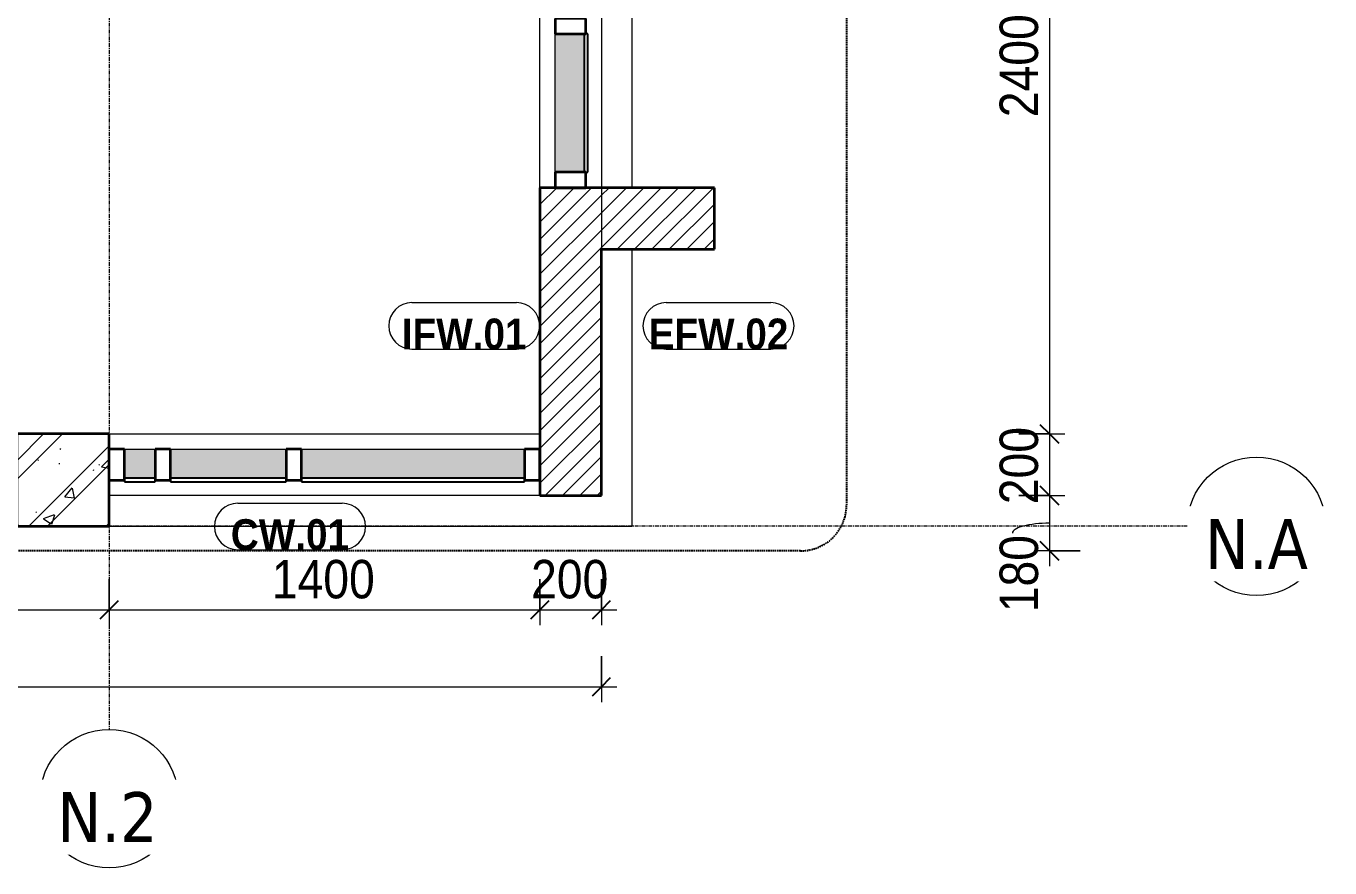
# Model space of a CAD drawing. Header units: millimetres. Extents: x 67230 to 175545, y -2320 to 85793.
# Drawn here: x 73383 to 77621, y 80308 to 83043 of the extents above; entities that cross this region are included whole.
import ezdxf

# ---------------------------------------------------------------- set-up
doc = ezdxf.new("R2010")
doc.units = ezdxf.units.MM
for name, pattern in [('Dash - Tight', [4.5, 3, -1.5]), ('Grid Line', [22.225, 12.7, -3.175, 3.175, -3.175]), ('Hidden', [7.14375, 4.7625, -2.38125])]:
    doc.linetypes.add(name, pattern=pattern)
for name, color, linetype, lineweight in [('A-ANNO-DIMS', 211, 'Continuous', 9), ('A-ANNO-DIMS-50', 211, 'Continuous', 9), ('A-ANNO-NOTE', 131, 'Continuous', 9), ('A-DETL-GENF-1', 92, 'Dash - Tight', 18), ('A-DETL-GENF-2', 92, 'Hidden', 25), ('A-FLOR', 192, 'Continuous', 18), ('A-GLAZ-CURT', 52, 'Continuous', 18), ('A-GLAZ-CURT-1', 52, 'Continuous', 25), ('A-GLAZ-CWMG', 51, 'Continuous', 18), ('A-GLAZ-CWMG-1', 51, 'Continuous', 35), ('A-WALL', 113, 'Continuous', 18), ('A-WALL-1', 9, 'Continuous', 18), ('A-WALL-2', 113, 'Continuous', 35), ('A-WALL-PATT-1', 111, 'Continuous', 18), ('S-COLS', 52, 'Continuous', 18), ('S-COLS-1', 9, 'Continuous', 18), ('S-COLS-2', 52, 'Continuous', 35), ('S-GRID-1', 1, 'Grid Line', 9), ('S-GRID-IDEN', 1, 'Continuous', 9)]:
    doc.layers.add(name, color=color, linetype=linetype, lineweight=lineweight)
doc.styles.add('Arial_B', font='arialbd.ttf', dxfattribs={"width": 0.9, "height": 100})
doc.styles.add('Tahoma_B', font='tahomabd.ttf', dxfattribs={"height": 162.5})
doc.styles.add('UTM Avo', font='', dxfattribs={"width": 0.9, "height": 125})
doc.styles.get('UTM Avo').set_extended_font_data('UTM Avo')
doc.dimstyles.new('1_Dim_chi_tiet_2_5', dxfattribs={"dimscale": 304.8, "dimtxt": 124.912619, "dimasz": 0.19685, "dimexe": 0.164042, "dimexo": 0.0625, "dimgap": 0.016404, "dimtad": 1, "dimdec": 0, "dimrnd": 5, "dimzin": 0, "dimdsep": 46, "dimtxsty": 'UTM Avo', "dimblk1": 'OBLIQUE', "dimblk2": 'OBLIQUE', "dimsah": 1, "dimcen": 0.09, "dimdle": 0.164042, "dimazin": 0, "dimtfac": 1, "dimtdec": 4, "dimtix": 1, "dimtmove": 1, "dimatfit": 3, "dimfxl": 0.328084, "dimfxlon": 1, "dimtvp": 1, "dimtolj": 1, "dimtzin": 0, "dimarcsym": 2})
doc.dimstyles.new('1_Dim_chi_tiet_2_5_1', dxfattribs={"dimscale": 304.8, "dimtxt": 124.912619, "dimasz": 0.19685, "dimexe": 0.164042, "dimexo": 0.0625, "dimgap": 0.016404, "dimtad": 1, "dimdec": 0, "dimrnd": 5, "dimzin": 0, "dimdsep": 46, "dimtxsty": 'UTM Avo', "dimblk1": 'OBLIQUE', "dimblk2": 'OBLIQUE', "dimsah": 1, "dimcen": 0.09, "dimdle": 0.164042, "dimazin": 0, "dimtfac": 1, "dimtdec": 4, "dimtix": 1, "dimtmove": 0, "dimatfit": 3, "dimfxl": 0.328084, "dimfxlon": 1, "dimtvp": 1, "dimtolj": 1, "dimtzin": 0, "dimarcsym": 2})
pattern_1 = [(50, (-73502.56, -81568.23), (364.3679, -31.8783), [38.1, -419.1]), (355, (-73502.56, -81568.23), (-70.4859, 382.1133), [30.48, -335.28]), (100.451, (-73472.2, -81570.9), (293.885, 350.2334), [32.38, -356.18]), (46.184, (-73502.56, -81466.63), (542.1585, -84.0858), [57.15, -628.65]), (96.636, (-73457.4, -81473.63), (474.805, 494.8554), [48.57, -534.27]), (351.184, (-73502.56, -81466.6), (474.8102, 494.85), [45.72, -502.92]), (21, (-73451.76, -81492.03), (303.2285, -204.5305), [38.1, -419.1]), (326, (-73451.76, -81492.03), (123.6039, 368.376), [30.48, -335.28]), (71.451, (-73426.5, -81509.07), (426.8341, 163.8427), [32.38, -356.18]), (37.5, (-73502.56, -81568.23), (6.17665, 169.11015), [3.353, -327.863, 3.353, -337.007, -336.55]), (37.5, (-73502.56, -81568.23), (6.17665, 169.11015), [-671.576, 3.353, -333.197]), (7.5, (-73502.56, -81568.23), (133.63888, 200.3615), [3.353, -190.703, 3.353, -320.243, -128.27]), (7.5, (-73502.56, -81568.23), (133.63888, 200.3615), [-517.652, 3.353, -124.917]), (327.5, (-73615.85, -81568.23), (271.18182, -11.45836), [3.353, -123.647, 3.353, -918.667]), (327.5, (-73615.85, -81568.23), (271.18182, -11.45836), [-130.353, -392.887, 3.353, -522.427]), (317.5, (-73666.65, -81568.23), (296.2585, 50.85285), [3.353, -161.747, 3.353, -633.171]), (317.5, (-73666.65, -81568.23), (296.2585, 50.85285), [-168.453, -259.791, 3.353, -370.027]), (45, (-73502.56, -81568.23), (-125.7236, 125.7236), []), (45, (-73502.56, -81377.73), (-125.7236, 125.7236), [])]
pattern_2 = [(45, (0, 0), (-28.284271, 28.284271), [])]

# ---------------------------------------------------------------- blocks, each defined once
blk = doc.blocks.new('M_Concrete-Rectangular-Column2 - 300x300-V3-TKCS_NHÀ BẢO VỆ - MẶT BẰNG COTE _1_000')
at = {"layer": 'S-COLS-1'}
h = blk.add_hatch(dxfattribs=at)
h.set_pattern_fill('FP_4', color=256, style=0, pattern_type=2)
h.set_pattern_definition(pattern_1)
h.paths.add_polyline_path([(150, -150), (150, 150), (-150, 150), (-150, -150)])
h = blk.add_hatch(dxfattribs=at)
h.set_pattern_fill('FP_4', color=256, style=0, pattern_type=2)
h.set_pattern_definition(pattern_1)
h.paths.add_polyline_path([(150, -150), (150, 150), (-150, 150), (-150, -150)])
at = {"layer": 'S-COLS-2'}
for p, q in [((150, 150), (-150, 150)), ((-150, 150), (-150, -150)), ((150, -150), (150, 150)), ((-150, -150), (150, -150))]:
    blk.add_line(p, q, dxfattribs=at)
blk = doc.blocks.new('Rectangular Mullion - 50 x 100mm-2035525-TKCS_NHÀ BẢO VỆ - MẶT BẰNG COTE _1_000')
at = {"layer": 'A-GLAZ-CWMG-1'}
for p, q in [((-50, 100), (0, 100)), ((-50, 0), (-50, 100)), ((0, 100), (0, 0)), ((0, 0), (-50, 0))]:
    blk.add_line(p, q, dxfattribs=at)
blk = doc.blocks.new('System Panel - Glazed-2035462-TKCS_NHÀ BẢO VỆ - MẶT BẰNG COTE _1_000')
at = {"layer": 'A-GLAZ-CURT-1'}
for p, q in [((362.5, 6), (-362.5, 6)), ((-362.5, 6), (-362.5, -6)), ((362.5, -6), (362.5, 6)), ((-362.5, -6), (362.5, -6))]:
    blk.add_line(p, q, dxfattribs=at)
blk = doc.blocks.new('Rectangular Mullion - 50 x 100mm-2023109-TKCS_NHÀ BẢO VỆ - MẶT BẰNG COTE _1_000')
at = {"layer": 'A-GLAZ-CWMG'}
blk.add_hatch(color=256, dxfattribs=at).paths.add_polyline_path([(71427.6, 84168.2), (71427.6, 84262.2), (70702.6, 84262.2), (70702.6, 84168.2)])
blk.add_line((71427.6, 84168.2), (70702.6, 84168.2), dxfattribs=at)
blk = doc.blocks.new('Rectangular Mullion - 50 x 100mm-V4-TKCS_NHÀ BẢO VỆ - MẶT BẰNG COTE _1_000')
at = {"layer": 'A-GLAZ-CWMG-1'}
for p, q in [((-50, 100), (0, 100)), ((-50, 0), (-50, 100)), ((0, 0), (-50, 0))]:
    blk.add_line(p, q, dxfattribs=at)
blk = doc.blocks.new('Rectangular Mullion - 50 x 100mm-2035464-TKCS_NHÀ BẢO VỆ - MẶT BẰNG COTE _1_000')
at = {"layer": 'A-GLAZ-CWMG-1'}
for p, q in [((0, 100), (-50, 100)), ((-50, 100), (-50, 0)), ((0, 0), (0, 100)), ((-50, 0), (0, 0))]:
    blk.add_line(p, q, dxfattribs=at)
blk = doc.blocks.new('System Panel - Glazed-4709710-TKCS_NHÀ BẢO VỆ - MẶT BẰNG COTE _1_000')
at = {"layer": 'A-GLAZ-CURT-1'}
for p, q in [((187.5, 6), (-187.5, 6)), ((-187.5, 6), (-187.5, -6)), ((187.5, -6), (187.5, 6)), ((-187.5, -6), (187.5, -6))]:
    blk.add_line(p, q, dxfattribs=at)
blk = doc.blocks.new('Rectangular Mullion - 50 x 100mm-4709698-TKCS_NHÀ BẢO VỆ - MẶT BẰNG COTE _1_000')
at = {"layer": 'A-GLAZ-CWMG'}
blk.add_hatch(color=256, dxfattribs=at).paths.add_polyline_path([(74227.6, 81574.2), (74227.6, 81668.2), (73852.6, 81668.2), (73852.6, 81574.2)])
blk.add_line((73852.6, 81668.2), (74227.6, 81668.2), dxfattribs=at)
blk = doc.blocks.new('Rectangular Mullion - 50 x 100mm-2035461-TKCS_NHÀ BẢO VỆ - MẶT BẰNG COTE _1_000')
at = {"layer": 'A-GLAZ-CWMG-1'}
for p, q in [((-25, 100), (25, 100)), ((-25, 0), (-25, 100)), ((25, 100), (25, 0)), ((25, 0), (-25, 0))]:
    blk.add_line(p, q, dxfattribs=at)
blk = doc.blocks.new('System Panel - Glazed-4738998-TKCS_NHÀ BẢO VỆ - MẶT BẰNG COTE _1_000')
at = {"layer": 'A-GLAZ-CURT-1'}
for p, q in [((225, 6), (-225, 6)), ((-225, 6), (-225, -6)), ((225, -6), (225, 6)), ((-225, -6), (225, -6))]:
    blk.add_line(p, q, dxfattribs=at)
blk = doc.blocks.new('System Panel - Glazed-4738936-TKCS_NHÀ BẢO VỆ - MẶT BẰNG COTE _1_000')
at = {"layer": 'A-GLAZ-CURT-1'}
for p, q in [((50, 6), (-50, 6)), ((-50, 6), (-50, -6)), ((50, -6), (50, 6)), ((-50, -6), (50, -6))]:
    blk.add_line(p, q, dxfattribs=at)
blk = doc.blocks.new('Rectangular Mullion - 50 x 100mm-4738995-TKCS_NHÀ BẢO VỆ - MẶT BẰNG COTE _1_000')
at = {"layer": 'A-GLAZ-CWMG'}
blk.add_hatch(color=256, dxfattribs=at).paths.add_polyline_path([(75102.6, 82568.2), (75196.6, 82568.2), (75196.6, 83018.2), (75102.6, 83018.2), (75102.6, 82840.7)])
blk.add_line((75102.6, 82568.2), (75102.6, 83018.2), dxfattribs=at)
blk = doc.blocks.new('Rectangular Mullion - 50 x 100mm-4738935-TKCS_NHÀ BẢO VỆ - MẶT BẰNG COTE _1_000')
at = {"layer": 'A-GLAZ-CWMG'}
blk.add_hatch(color=256, dxfattribs=at).paths.add_polyline_path([(73802.6, 81574.2), (73802.6, 81668.2), (73702.6, 81668.2), (73702.6, 81574.2)])
blk.add_line((73702.6, 81668.2), (73802.6, 81668.2), dxfattribs=at)
blk = doc.blocks.new('BORDER VIEW - BORDER VIEW-4796324-TKCS_NHÀ BẢO VỆ - MẶT BẰNG COTE _1_000')
at = {"layer": 'A-DETL-GENF-2'}
for p, q in [((7597.1, 3139.3), (7597.1, 150)), ((7447.1, 0), (150, 0))]:
    blk.add_line(p, q, dxfattribs=at)
blk.add_arc((7447.1, 150), 150, 270, 0, dxfattribs=at)
blk = doc.blocks.new('DIMBLOCK3-TKCS_NHÀ BẢO VỆ - MẶT BẰNG COTE _1_000')
at = {"layer": 'A-ANNO-DIMS-50', "lineweight": 25}
for p, q in [((76709.3, 84118.2), (76679.3, 84148.2)), ((76709.3, 84118.2), (76739.3, 84088.2)), ((76709.3, 81718.2), (76679.3, 81748.2)), ((76709.3, 81718.2), (76739.3, 81688.2))]:
    blk.add_line(p, q, dxfattribs=at)
at = {"layer": 'A-ANNO-DIMS-50'}
for p, q in [((76609.3, 84118.2), (76759.3, 84118.2)), ((76709.3, 84118.2), (76609.3, 84118.2)), ((76709.3, 84118.2), (76709.3, 81718.2)), ((76609.3, 81718.2), (76759.3, 81718.2)), ((76709.3, 81718.2), (76609.3, 81718.2))]:
    blk.add_line(p, q, dxfattribs=at)
at = {"layer": 'A-ANNO-DIMS-50', "color": 0, "insert": (76546.9, 82747.1), "char_height": 125, "width": 410.824, "attachment_point": 1, "rotation": 90, "line_spacing_factor": 1.110334, "style": 'UTM Avo'}
blk.add_mtext('2400', dxfattribs=at)
blk = doc.blocks.new('_Oblique')
at = {"color": 0, "linetype": 'ByBlock', "lineweight": -2}
blk.add_line((-0.5, -0.5), (0.5, 0.5), dxfattribs=at)
blk = doc.blocks.new('DIMBLOCK4-TKCS_NHÀ BẢO VỆ - MẶT BẰNG COTE _1_000')
at = {"layer": 'A-ANNO-DIMS-50'}
for p, q in [((76609.3, 81718.2), (76759.3, 81718.2)), ((76709.3, 81718.2), (76609.3, 81718.2)), ((76709.3, 81718.2), (76709.3, 81518.2)), ((76609.3, 81518.2), (76759.3, 81518.2)), ((76709.3, 81518.2), (76609.3, 81518.2))]:
    blk.add_line(p, q, dxfattribs=at)
at = {"layer": 'A-ANNO-DIMS-50', "lineweight": 25}
for p, q in [((76709.3, 81718.2), (76679.3, 81748.2)), ((76709.3, 81718.2), (76739.3, 81688.2)), ((76709.3, 81518.2), (76679.3, 81548.2)), ((76709.3, 81518.2), (76739.3, 81488.2))]:
    blk.add_line(p, q, dxfattribs=at)
at = {"layer": 'A-ANNO-DIMS-50', "color": 0, "insert": (76546.9, 81489.8), "char_height": 125, "width": 308.118, "attachment_point": 1, "rotation": 90, "line_spacing_factor": 1.110334, "style": 'UTM Avo'}
blk.add_mtext('200', dxfattribs=at)
blk = doc.blocks.new('DIMBLOCK5-TKCS_NHÀ BẢO VỆ - MẶT BẰNG COTE _1_000')
at = {"layer": 'A-ANNO-DIMS-50', "lineweight": 25}
for p, q in [((76709.3, 81518.2), (76679.3, 81548.2)), ((76709.3, 81518.2), (76739.3, 81488.2)), ((76709.3, 81338.2), (76679.3, 81368.2)), ((76709.3, 81338.2), (76739.3, 81308.2))]:
    blk.add_line(p, q, dxfattribs=at)
at = {"layer": 'A-ANNO-DIMS-50'}
for p, q in [((76609.3, 81518.2), (76759.3, 81518.2)), ((76709.3, 81518.2), (76609.3, 81518.2)), ((76709.3, 81518.2), (76709.3, 81288.2)), ((76809.3, 81338.2), (76659.3, 81338.2)), ((76709.3, 81338.2), (76809.3, 81338.2))]:
    blk.add_line(p, q, dxfattribs=at)
blk.add_ellipse((76709.3, 81395.5), major_axis=(120.7, 0), ratio=0.271604, start_param=1.570796, end_param=3.141593, dxfattribs=at)
at = {"layer": 'A-ANNO-DIMS-50', "color": 0, "insert": (76546.9, 81138.7), "char_height": 125, "width": 308.118, "attachment_point": 1, "rotation": 90, "line_spacing_factor": 1.110334, "style": 'UTM Avo'}
blk.add_mtext('180', dxfattribs=at)
blk = doc.blocks.new('Grid - M_Grid Head - Circle-353313-TKCS_NHÀ BẢO VỆ - MẶT BẰNG COTE _1_000')
at = {"layer": 'S-GRID-IDEN'}
blk.add_circle((0, 0), 4.5, dxfattribs=at)
blk = doc.blocks.new('DIMBLOCK10-TKCS_NHÀ BẢO VỆ - MẶT BẰNG COTE _1_000')
at = {"layer": 'A-ANNO-DIMS-50'}
for p, q in [((71752.6, 81246.5), (71752.6, 81096.5)), ((71752.6, 81146.5), (71752.6, 81246.5)), ((73652.6, 81246.5), (73652.6, 81096.5)), ((73652.6, 81146.5), (73652.6, 81246.5)), ((71752.6, 81146.5), (73652.6, 81146.5))]:
    blk.add_line(p, q, dxfattribs=at)
at = {"layer": 'A-ANNO-DIMS-50', "lineweight": 25}
for p, q in [((71752.6, 81146.5), (71782.6, 81176.5)), ((73652.6, 81146.5), (73682.6, 81176.5)), ((71752.6, 81146.5), (71722.6, 81116.5)), ((73652.6, 81146.5), (73622.6, 81116.5))]:
    blk.add_line(p, q, dxfattribs=at)
at = {"layer": 'A-ANNO-DIMS-50', "color": 0, "insert": (72531.4, 81308.9), "char_height": 125, "width": 410.824, "attachment_point": 1, "line_spacing_factor": 1.110334, "style": 'UTM Avo'}
blk.add_mtext('1900', dxfattribs=at)
blk = doc.blocks.new('DIMBLOCK11-TKCS_NHÀ BẢO VỆ - MẶT BẰNG COTE _1_000')
at = {"layer": 'A-ANNO-DIMS-50'}
for p, q in [((73652.6, 81246.5), (73652.6, 81096.5)), ((73652.6, 81146.5), (73652.6, 81246.5)), ((75052.6, 81246.5), (75052.6, 81096.5)), ((75052.6, 81146.5), (75052.6, 81246.5)), ((73652.6, 81146.5), (75052.6, 81146.5))]:
    blk.add_line(p, q, dxfattribs=at)
at = {"layer": 'A-ANNO-DIMS-50', "lineweight": 25}
for p, q in [((73652.6, 81146.5), (73682.6, 81176.5)), ((75052.6, 81146.5), (75082.6, 81176.5)), ((73652.6, 81146.5), (73622.6, 81116.5)), ((75052.6, 81146.5), (75022.6, 81116.5))]:
    blk.add_line(p, q, dxfattribs=at)
at = {"layer": 'A-ANNO-DIMS-50', "color": 0, "insert": (74181.4, 81308.9), "char_height": 125, "width": 410.824, "attachment_point": 1, "line_spacing_factor": 1.110334, "style": 'UTM Avo'}
blk.add_mtext('1400', dxfattribs=at)
blk = doc.blocks.new('DIMBLOCK12-TKCS_NHÀ BẢO VỆ - MẶT BẰNG COTE _1_000')
at = {"layer": 'A-ANNO-DIMS-50'}
for p, q in [((75052.6, 81246.5), (75052.6, 81096.5)), ((75052.6, 81146.5), (75052.6, 81246.5)), ((75252.6, 81246.5), (75252.6, 81096.5)), ((75252.6, 81146.5), (75252.6, 81246.5)), ((75052.6, 81146.5), (75302.6, 81146.5))]:
    blk.add_line(p, q, dxfattribs=at)
at = {"layer": 'A-ANNO-DIMS-50', "lineweight": 25}
for p, q in [((75052.6, 81146.5), (75082.6, 81176.5)), ((75252.6, 81146.5), (75282.6, 81176.5)), ((75052.6, 81146.5), (75022.6, 81116.5)), ((75252.6, 81146.5), (75222.6, 81116.5))]:
    blk.add_line(p, q, dxfattribs=at)
at = {"layer": 'A-ANNO-DIMS-50', "color": 0, "insert": (75024.2, 81308.9), "char_height": 125, "width": 308.118, "attachment_point": 1, "line_spacing_factor": 1.110334, "style": 'UTM Avo'}
blk.add_mtext('200', dxfattribs=at)
blk = doc.blocks.new('DIMBLOCK13-TKCS_NHÀ BẢO VỆ - MẶT BẰNG COTE _1_000')
at = {"layer": 'A-ANNO-DIMS-50'}
for p, q in [((69252.6, 80996.5), (69252.6, 80846.5)), ((69252.6, 80896.5), (69252.6, 80996.5)), ((75252.6, 80996.5), (75252.6, 80846.5)), ((75252.6, 80896.5), (75252.6, 80996.5)), ((69202.6, 80896.5), (75302.6, 80896.5))]:
    blk.add_line(p, q, dxfattribs=at)
at = {"layer": 'A-ANNO-DIMS-50', "lineweight": 25}
for p, q in [((69252.6, 80896.5), (69282.6, 80926.5)), ((75252.6, 80896.5), (75282.6, 80926.5)), ((69252.6, 80896.5), (69222.6, 80866.5)), ((75252.6, 80896.5), (75222.6, 80866.5))]:
    blk.add_line(p, q, dxfattribs=at)
at = {"layer": 'A-ANNO-DIMS-50', "color": 0, "insert": (72081.4, 81058.9), "char_height": 125, "width": 410.824, "attachment_point": 1, "line_spacing_factor": 1.110334, "style": 'UTM Avo'}
blk.add_mtext('6000', dxfattribs=at)
blk = doc.blocks.new('NCV_GHI CHU VAT LIEU HOAN THIEN - NCV_GHI CHU VAT LIEU HOAN THIEN-2360914-TKCS_NHÀ BẢO VỆ - MẶT BẰNG COTE _1_000')
at = {"layer": 'A-ANNO-NOTE'}
for p, q in [((-3.37, 1.495), (3.431, 1.495)), ((-3.37, -1.524), (3.431, -1.524))]:
    blk.add_line(p, q, dxfattribs=at)
for centre, start, end in [((-3.37, -0.015), 90, 270), ((3.431, -0.015), 270, 90)]:
    blk.add_arc(centre, 1.509, start, end, dxfattribs=at)

msp = doc.modelspace()

# ---------------------------------------------------------------- hatches: boundary and pattern name
at = {"layer": 'A-WALL-1'}
h = msp.add_hatch(dxfattribs=at)
h.set_pattern_fill('FP_5', color=256, style=0, pattern_type=2)
h.set_pattern_definition(pattern_2)
h.paths.add_polyline_path([(75252.6, 81518.2), (75252.6, 82518.2), (75052.6, 82518.2), (75052.6, 81518.2)])
h = msp.add_hatch(dxfattribs=at)
h.set_pattern_fill('FP_5', color=256, style=0, pattern_type=2)
h.set_pattern_definition(pattern_2)
h.paths.add_polyline_path([(75252.6, 81518.2), (75252.6, 82518.2), (75052.6, 82518.2), (75052.6, 81518.2)])
at = {"layer": 'A-WALL-PATT-1'}
h = msp.add_hatch(dxfattribs=at)
h.set_pattern_fill('FP_5', color=256, style=0, pattern_type=2)
h.set_pattern_definition(pattern_2)
h.paths.add_polyline_path([(75619.9, 82318.2), (75619.9, 82518.2), (75252.6, 82518.2), (75252.6, 82318.2)])

# ---------------------------------------------------------------- linework, layer by layer
at = {"layer": 'A-FLOR'}
for p, q in [((75352.6, 82518.2), (75352.6, 84418.2)), ((75352.6, 81418.2), (75352.6, 82318.2)), ((73652.6, 81418.2), (75352.6, 81418.2))]:
    msp.add_line(p, q, dxfattribs=at)
at = {"layer": 'A-WALL'}
for p, q in [((75252.6, 84168.2), (75252.6, 82318.2)), ((75052.6, 82518.2), (75052.6, 84118.2)), ((73652.6, 81718.2), (75052.6, 81718.2)), ((75052.6, 81518.2), (73652.6, 81518.2))]:
    msp.add_line(p, q, dxfattribs=at)
at = {"layer": 'A-WALL-2'}
for p, q in [((75052.6, 82518.2), (75052.6, 81518.2)), ((75619.9, 82518.2), (75052.6, 82518.2)), ((75619.9, 82318.2), (75619.9, 82518.2)), ((75252.6, 81518.2), (75252.6, 82318.2)), ((75252.6, 82318.2), (75619.9, 82318.2)), ((75052.6, 81518.2), (75252.6, 81518.2))]:
    msp.add_line(p, q, dxfattribs=at)
at = {"layer": 'S-GRID-1'}
for p, q in [((73652.6, 84076.4), (73652.6, 82008.2)), ((73652.6, 82008.2), (73652.6, 80758.2)), ((75906.9, 81418.2), (69110.2, 81418.2))]:
    msp.add_line(p, q, dxfattribs=at)

# ---------------------------------------------------------------- block references
at = {"layer": 'A-ANNO-NOTE', "xscale": 50, "yscale": 50, "zscale": 50}
for p in [(74805.3, 82070), (75631.7, 82070), (74239, 81418.2)]:
    msp.add_blockref('NCV_GHI CHU VAT LIEU HOAN THIEN - NCV_GHI CHU VAT LIEU HOAN THIEN-2360914-TKCS_NHÀ BẢO VỆ - MẶT BẰNG COTE _1_000', p, dxfattribs=at)
at = {"layer": 'A-DETL-GENF-1'}
msp.add_blockref('BORDER VIEW - BORDER VIEW-4796324-TKCS_NHÀ BẢO VỆ - MẶT BẰNG COTE _1_000', (68452.6, 81338.2), dxfattribs=at)
at = {"layer": 'A-GLAZ-CURT'}
for name, p, rotation in [('System Panel - Glazed-4738998-TKCS_NHÀ BẢO VỆ - MẶT BẰNG COTE _1_000', (75202.6, 82793.2), 270), ('System Panel - Glazed-4738936-TKCS_NHÀ BẢO VỆ - MẶT BẰNG COTE _1_000', (73752.6, 81568.2), 180), ('System Panel - Glazed-4709710-TKCS_NHÀ BẢO VỆ - MẶT BẰNG COTE _1_000', (74040.1, 81568.2), 180), ('System Panel - Glazed-2035462-TKCS_NHÀ BẢO VỆ - MẶT BẰNG COTE _1_000', (74640.1, 81568.2), 180)]:
    msp.add_blockref(name, p, dxfattribs=dict(at, rotation=rotation))
at = {"layer": 'A-GLAZ-CWMG', "extrusion": (0, 0, -1), "rotation": 270}
for name, p in [('Rectangular Mullion - 50 x 100mm-2035461-TKCS_NHÀ BẢO VỆ - MẶT BẰNG COTE _1_000', (-75202.6, 83043.2)), ('Rectangular Mullion - 50 x 100mm-2035525-TKCS_NHÀ BẢO VỆ - MẶT BẰNG COTE _1_000', (-75202.6, 82518.2))]:
    msp.add_blockref(name, p, dxfattribs=at)
at = {"layer": 'A-GLAZ-CWMG'}
for name, p in [('Rectangular Mullion - 50 x 100mm-4738995-TKCS_NHÀ BẢO VỆ - MẶT BẰNG COTE _1_000', (0, 0)), ('Rectangular Mullion - 50 x 100mm-4738935-TKCS_NHÀ BẢO VỆ - MẶT BẰNG COTE _1_000', (0, 0)), ('Rectangular Mullion - 50 x 100mm-4709698-TKCS_NHÀ BẢO VỆ - MẶT BẰNG COTE _1_000', (0, 0)), ('Rectangular Mullion - 50 x 100mm-2035464-TKCS_NHÀ BẢO VỆ - MẶT BẰNG COTE _1_000', (75052.6, 81568.2))]:
    msp.add_blockref(name, p, dxfattribs=at)
at = {"layer": 'A-GLAZ-CWMG', "extrusion": (0, 0, -1)}
for name, p in [('Rectangular Mullion - 50 x 100mm-V4-TKCS_NHÀ BẢO VỆ - MẶT BẰNG COTE _1_000', (-73652.6, 81568.2)), ('Rectangular Mullion - 50 x 100mm-2035461-TKCS_NHÀ BẢO VỆ - MẶT BẰNG COTE _1_000', (-73827.6, 81568.2)), ('Rectangular Mullion - 50 x 100mm-2035461-TKCS_NHÀ BẢO VỆ - MẶT BẰNG COTE _1_000', (-74252.6, 81568.2))]:
    msp.add_blockref(name, p, dxfattribs=at)
at = {"layer": 'A-GLAZ-CWMG', "rotation": 180}
msp.add_blockref('Rectangular Mullion - 50 x 100mm-2023109-TKCS_NHÀ BẢO VỆ - MẶT BẰNG COTE _1_000', (145705.1, 165836.5), dxfattribs=at)
at = {"layer": 'S-COLS'}
msp.add_blockref('M_Concrete-Rectangular-Column2 - 300x300-V3-TKCS_NHÀ BẢO VỆ - MẶT BẰNG COTE _1_000', (73502.6, 81568.2), dxfattribs=at)
at = {"layer": 'S-GRID-IDEN', "xscale": 49.99999999999998, "yscale": 49.99999999999998, "zscale": 49.99999999999998}
for p, rotation in [((77381.9, 81418.2), 90), ((73652.6, 80533.2), 180)]:
    msp.add_blockref('Grid - M_Grid Head - Circle-353313-TKCS_NHÀ BẢO VỆ - MẶT BẰNG COTE _1_000', p, dxfattribs=dict(at, rotation=rotation))

# ---------------------------------------------------------------- texts
at = {"layer": 'A-ANNO-NOTE', "char_height": 100, "attachment_point": 5, "line_spacing_factor": 0.936439, "style": 'Arial_B'}
for s, insert, width in [('\\pt2.25,4.5,6.75,9,11.25,13.5,15.75,18,20.25,22.5,24.75,27,29.25,31.5,33.75,36,38.25,40.5,42.75,45,47.25,49.5,51.75,54,56.25,58.5,60.75,63,65.25,67.5,69.75,72;IFW.01', (74806.7, 82042.2), 410.85), ('\\pt2.25,4.5,6.75,9,11.25,13.5,15.75,18,20.25,22.5,24.75,27,29.25,31.5,33.75,36,38.25,40.5,42.75,45,47.25,49.5,51.75,54,56.25,58.5,60.75,63,65.25,67.5,69.75,72;EFW.02', (75633.3, 82042.2), 461.25), ('\\pt2.25,4.5,6.75,9,11.25,13.5,15.75,18,20.25,22.5,24.75,27,29.25,31.5,33.75,36,38.25,40.5,42.75,45,47.25,49.5,51.75,54,56.25,58.5,60.75,63,65.25,67.5,69.75,72;CW.01', (74240.3, 81390.4), 390.15)]:
    msp.add_mtext(s, dxfattribs=dict(at, insert=insert, width=width))

# ---------------------------------------------------------------- dimensions: what is measured, and where the dimension line sits
at = {"layer": 'A-ANNO-DIMS'}
for base, p1, p2, override, picture, middle in [((76709.3, 81718.2), (76609.3, 84118.2), (76609.3, 81718.2), {"dimpost": '<>', "dimfxl": 2400}, 'DIMBLOCK3-TKCS_NHÀ BẢO VỆ - MẶT BẰNG COTE _1_000', (76639.6, 82918.2)), ((76709.3, 81518.2), (76609.3, 81718.2), (76609.3, 81518.2), {"dimpost": '<>', "dimfxl": 200}, 'DIMBLOCK4-TKCS_NHÀ BẢO VỆ - MẶT BẰNG COTE _1_000', (76639.6, 81618.2))]:
    dim = msp.add_linear_dim(base=base, p1=p1, p2=p2, angle=90, dimstyle='1_Dim_chi_tiet_2_5_1', override=override, dxfattribs=at)
    dim.commit()
    dim.dimension.update_dxf_attribs({"geometry": picture, "text_midpoint": middle})
dim = msp.add_linear_dim(base=(76709.3, 81338.2), p1=(76609.3, 81518.2), p2=(76809.3, 81338.2), angle=90, dimstyle='1_Dim_chi_tiet_2_5', override={"dimpost": '<>', "dimfxl": 269.072481}, dxfattribs=at)
dim.commit()
dim.dimension.update_dxf_attribs({"geometry": 'DIMBLOCK5-TKCS_NHÀ BẢO VỆ - MẶT BẰNG COTE _1_000', "text_midpoint": (76630.3, 81292.8), "dimtype": 160, "text_rotation": 90})
for base, p1, p2, override, picture, middle in [((73652.6, 81146.5), (71752.6, 81246.5), (73652.6, 81246.5), {"dimpost": '<>', "dimfxl": 1900}, 'DIMBLOCK10-TKCS_NHÀ BẢO VỆ - MẶT BẰNG COTE _1_000', (72702.6, 81216.2)), ((75052.6, 81146.5), (73652.6, 81246.5), (75052.6, 81246.5), {"dimpost": '<>', "dimfxl": 1400}, 'DIMBLOCK11-TKCS_NHÀ BẢO VỆ - MẶT BẰNG COTE _1_000', (74352.6, 81216.2)), ((75252.6, 81146.5), (75052.6, 81246.5), (75252.6, 81246.5), {"dimpost": '<>', "dimfxl": 200}, 'DIMBLOCK12-TKCS_NHÀ BẢO VỆ - MẶT BẰNG COTE _1_000', (75152.6, 81216.2)), ((75252.6, 80896.5), (69252.6, 80996.5), (75252.6, 80996.5), {"dimpost": '<>', "dimfxl": 6000}, 'DIMBLOCK13-TKCS_NHÀ BẢO VỆ - MẶT BẰNG COTE _1_000', (72252.6, 80966.2))]:
    dim = msp.add_linear_dim(base=base, p1=p1, p2=p2, dimstyle='1_Dim_chi_tiet_2_5_1', override=override, dxfattribs=at)
    dim.commit()
    dim.dimension.update_dxf_attribs({"geometry": picture, "text_midpoint": middle})

# ---------------------------------------------------------------- next in the draw order: texts
at = {"layer": 'S-GRID-IDEN', "char_height": 162.5, "attachment_point": 5, "line_spacing_factor": 0.996129, "style": 'Tahoma_B', "bg_fill": 3, "box_fill_scale": 1.25, "bg_fill_color": 256, "bg_fill_true_color": 13158600, "bg_fill_transparency": 0}
for s, insert, width in [('\\pt634.99962,1269.99925,1905.0005,2540.00013,3174.99975,3809.99937,4445.00062,5080.00025,5714.99987,6349.9995,6985.00075,7620.00037,8255,8889.99962,9524.99925,10160.0005,10795.00013,11429.99975,12064.99938,12700.00063,13335.00025,13969.99988,14604.9995,15240.00075,15875.00038,16510,17144.99963,17779.99925,18415.0005,19050.00013,19684.99975,20319.99938;N.A', (77381.5, 81360.9), 397), ('\\pt634.99962,1269.99925,1905.0005,2540.00013,3174.99975,3809.99937,4445.00062,5080.00025,5714.99987,6349.9995,6985.00075,7620.00037,8255,8889.99962,9524.99925,10160.0005,10795.00013,11429.99975,12064.99938,12700.00063,13335.00025,13969.99988,14604.9995,15240.00075,15875.00038,16510,17144.99963,17779.99925,18415.0005,19050.00013,19684.99975,20319.99938;N.2', (73647, 80473.3), 387)]:
    msp.add_mtext(s, dxfattribs=dict(at, insert=insert, width=width))

# ---------------------------------------------------------------- next in the draw order: linework, layer by layer
at = {"layer": 'S-GRID-1'}
msp.add_line((77156.9, 81418.2), (75906.9, 81418.2), dxfattribs=at)

doc.saveas('drawing.dxf')
